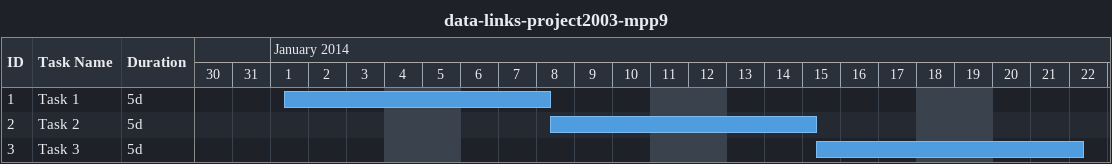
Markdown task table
data-links-project2003-mpp9

| ID | Task | Duration | Start | Finish |
|---|---|---|---|---|
| 1 | Task 1 | 5d | 2014-01-01 | 2014-01-08 |
| 2 | Task 2 | 5d | 2014-01-08 | 2014-01-15 |
| 3 | Task 3 | 5d | 2014-01-15 | 2014-01-22 |
